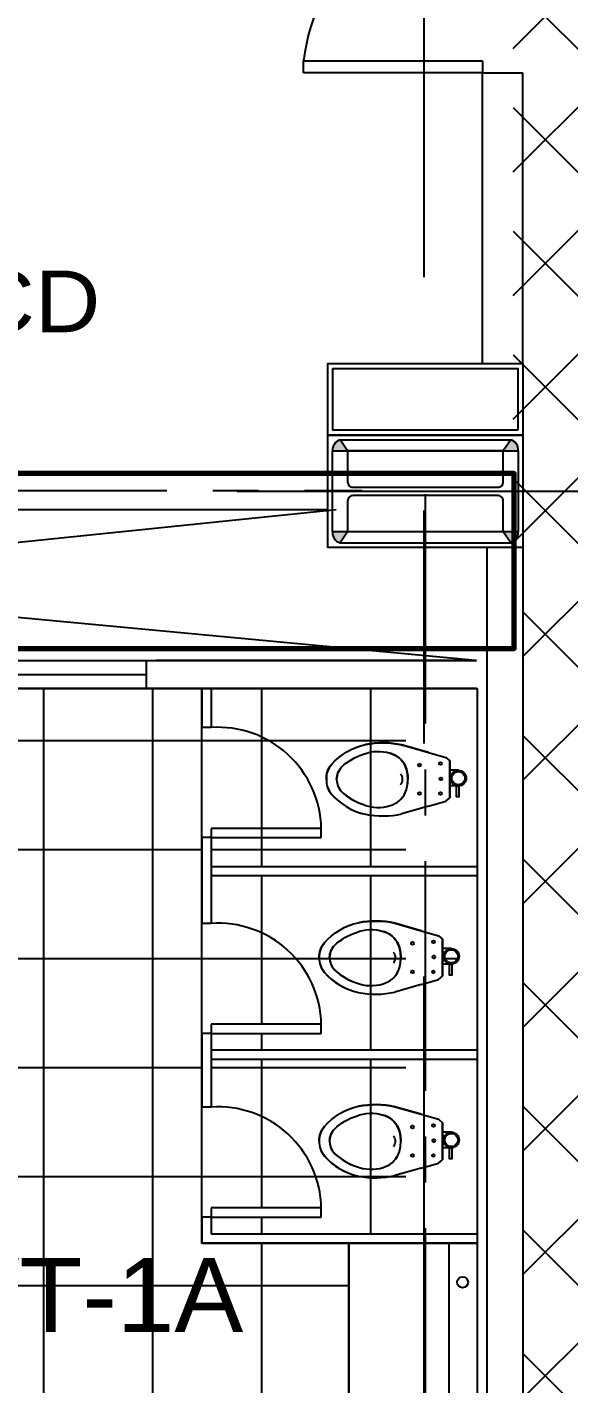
# Model space of a CAD drawing. Header units: millimetres. Extents: x 2148 to 2681, y 758 to 986.
# Drawn here: x 2311.117 to 2312.593, y 948.538 to 952.234 of the extents above; entities that cross this region are included whole.
import ezdxf

# ---------------------------------------------------------------- set-up
doc = ezdxf.new("R2010")
doc.units = ezdxf.units.MM
doc.linetypes.add('CENTER', pattern=[2, 1.25, -0.25, 0.25, -0.25])
doc.linetypes.add('CENTER2', pattern=[28.575, 19.05, -3.175, 3.175, -3.175])
for name, color, linetype in [('COLUMN', 7, 'Continuous'), ('D', 1, 'Continuous'), ('DR', 7, 'Continuous'), ('ELAYOUT', 4, 'Continuous'), ('hacht', 8, 'Continuous'), ('HATCH', 8, 'Continuous'), ('S-BEAM-IDEN', 2, 'Continuous'), ('S-COLS', 6, 'Continuous'), ('S_GRID LINES', 252, 'Continuous'), ('TEXT', 6, 'Continuous'), ('WELD', 251, 'Continuous'), ('WLINE', 7, 'Continuous')]:
    doc.layers.add(name, color=color, linetype=linetype)
doc.styles.add('MMTX$0$ESMX$0$X-OPTA1D', font='x-opta1d')
doc.styles.add('SWISS', font='swissl.ttf')
pattern_1 = [(0, (42253.31878, 2063.27436), (0, 0.296875), []), (90, (42253.31878, 2063.27436), (-0.296875, 2e-17), [])]

# ---------------------------------------------------------------- blocks, each defined once
blk = doc.blocks.new('BOWL')
at = {"layer": 'DR', "color": 7, "linetype": 'Continuous'}
for p, q in [((-75570.291, -368.114), (-75570.431, -368.0742)), ((-75570.431, -368.0742), (-75570.291, -368.114)), ((-75570.291, -368.114), (-75570.1989, -368.1406)), ((-75570.1989, -368.1406), (-75570.1777, -368.1584)), ((-75570.1777, -368.1584), (-75570.1777, -368.3555)), ((-75570.1777, -368.3555), (-75570.1777, -368.1584)), ((-75570.291, -368.4), (-75570.1989, -368.3733)), ((-75570.1989, -368.3733), (-75570.1777, -368.3555)), ((-75570.291, -368.4), (-75570.431, -368.4398)), ((-75570.291, -368.4), (-75570.431, -368.4398))]:
    blk.add_line(p, q, dxfattribs=at)
at = {"layer": 'DR', "color": 8, "linetype": 'Continuous'}
for p, q in [((-75570.1317, -368.2087), (-75570.1777, -368.2087)), ((-75570.1317, -368.2921), (-75570.1777, -368.2921))]:
    blk.add_line(p, q, dxfattribs=at)
at = {"layer": 'DR', "color": 7, "linetype": 'Continuous'}
for points in [[(-75570.8325, -368.257, -0.190094), (-75570.8051, -368.1786, -0.160718), (-75570.6245, -368.0715, -0.104398), (-75570.431, -368.0742, -0.104398)], [(-75570.8325, -368.257, 0.190094), (-75570.8051, -368.3353, 0.160718), (-75570.6245, -368.4425, 0.104398), (-75570.431, -368.4398, 0.104398)]]:
    blk.add_lwpolyline(points, format="xyb", dxfattribs=at)
at = {"layer": 'DR', "color": 8, "linetype": 'Continuous'}
for points in [[(-75570.778, -368.2562, -0.187036), (-75570.7515, -368.1921, -0.115027), (-75570.6356, -368.1231, -0.170967), (-75570.4935, -368.1177, -0.209642), (-75570.4132, -368.1854, -0.096036), (-75570.4, -368.257)], [(-75570.778, -368.2577, 0.187036), (-75570.7515, -368.3219, 0.115027), (-75570.6356, -368.3909, 0.170967), (-75570.4935, -368.3963, 0.209642), (-75570.4132, -368.3286, 0.096036), (-75570.4, -368.257)]]:
    blk.add_lwpolyline(points, format="xyb", dxfattribs=at)
at = {"layer": 'DR', "color": 7, "linetype": 'Continuous'}
blk.add_lwpolyline([(-75570.1413, -368.292), (-75570.1283, -368.292), (-75570.1283, -368.3496), (-75570.1413, -368.3496)], close=True, dxfattribs=at)
at = {"layer": 'DR', "color": 8, "linetype": 'Continuous'}
for centre, radius in [((-75570.3379, -368.1815), 0.00745), ((-75570.2259, -368.173), 0.00745), ((-75570.1317, -368.2504), 0.035), ((-75570.2242, -368.2537), 0.00745), ((-75570.3379, -368.3325), 0.00745), ((-75570.2269, -368.3325), 0.00745)]:
    blk.add_circle(centre, radius, dxfattribs=at)
at = {"layer": 'DR', "color": 7, "linetype": 'Continuous'}
blk.add_circle((-75570.1317, -368.2504), 0.0417, dxfattribs=at)
for centre, radius, start, end in [((-75570.5342, -368.5313), 0.4686, 77.27999, 101.1199), ((-75570.7195, -368.2526), 0.1131, 138.42485, 182.23872), ((-75570.7195, -368.2614), 0.1131, 177.76128, 221.57515), ((-75570.5525, -368.1153), 0.335, 221.32307, 257.58753), ((-75570.5342, -367.9827), 0.4686, 258.8801, 282.72001)]:
    blk.add_arc(centre, radius, start, end, dxfattribs=at)
at = {"layer": 'DR', "color": 8, "linetype": 'Continuous'}
for centre, radius, start, end in [((-75570.5305, -368.2431), 0.1307, 26.21246, 73.57309), ((-75570.6821, -368.2583), 0.096, 129.08706, 179.20396), ((-75570.4701, -368.257), 0.0422, 318.92901, 41.07099), ((-75570.5914, -368.255), 0.1913, 359.41762, 21.36016), ((-75570.6821, -368.2557), 0.096, 180.79604, 230.91294), ((-75570.5914, -368.2589), 0.1913, 338.63984, 0.58238), ((-75570.5455, -368.1078), 0.2971, 228.44605, 252.34043), ((-75570.5305, -368.2709), 0.1307, 286.42691, 333.78754), ((-75570.557, -368.1918), 0.2141, 248.44442, 287.25199)]:
    blk.add_arc(centre, radius, start, end, dxfattribs=at)
blk = doc.blocks.new('GF COLUMN')
at = {"layer": 'WELD'}
h = blk.add_hatch(color=256, dxfattribs=at)
h.paths.add_polyline_path([(43494, 55779, 0.357162), (43535.1, 55719), (43576.1, 55779)])
h.paths.add_polyline_path([(43494, 56221), (43576.1, 56221), (43535.1, 56281, 0.357162)])
h.paths.add_polyline_path([(44423.9, 56221), (44506, 56221, 0.357162), (44464.9, 56281)])
h.paths.add_polyline_path([(44423.9, 55779), (44464.9, 55719, 0.357162), (44506, 55779)])
at = {"layer": 'S-BEAM-IDEN', "elevation": 0}
for points in [[(43576.1, 56221), (43535.1, 56281), (44464.9, 56281), (44423.9, 56221)], [(43576.1, 55779), (43535.1, 55719), (44464.9, 55719), (44423.9, 55779)]]:
    blk.add_lwpolyline(points, close=True, dxfattribs=at)
at = {"layer": 'S-BEAM-IDEN'}
for centre, start, end in [((43551.2, 56225.9, 0), 106.33064, 184.94983), ((44448.8, 56225.9, 0), 355.05017, 73.66936), ((43551.2, 55774.1, 0), 175.05017, 253.66936), ((44448.8, 55774.1, 0), 286.33064, 4.94983)]:
    blk.add_arc(centre, 57.4, start, end, dxfattribs=at)
at = {"layer": 'S-COLS', "elevation": 0}
blk.add_lwpolyline([(44506, 56000), (44506, 55779), (44423.9, 55779), (44423.9, 55948.2, 0.414214), (44394.8, 55977.3), (43605.2, 55977.3, 0.414214), (43576.1, 55948.2), (43576.1, 55779), (43494, 55779), (43494, 56221), (43576.1, 56221), (43576.1, 56051.8, 0.414214), (43605.2, 56022.7), (44394.8, 56022.7, 0.414214), (44423.9, 56051.8), (44423.9, 56221), (44506, 56221), (44506, 56000)], format="xyb", dxfattribs=at)

msp = doc.modelspace()

# ---------------------------------------------------------------- hatches: boundary and pattern name
at = {"layer": 'hacht', "ltscale": 0.05}
h = msp.add_hatch(dxfattribs=at)
h.set_pattern_fill('NET', color=256, scale=2.375, style=0)
h.set_pattern_definition(pattern_1)
h.paths.add_polyline_path([(2312.1381473, 950.2784772), (2312.1485615, 950.2755184), (2312.1485615, 950.4326617), (2311.4411853, 950.4326617), (2311.0411853, 950.4326617), (2310.8907652, 950.4326617), (2310.8907652, 950.0269709), (2310.8654733, 950.0269709), (2310.8654733, 949.6519709), (2310.8714025, 949.6519709), (2310.8714025, 949.6269709), (2310.8964025, 949.6269709), (2310.8964025, 949.5227688), (2310.7264025, 949.5227688), (2310.7264025, 949.3934898), (2310.7014025, 949.3934898), (2310.7014025, 949.3932632, 0.42740056), (2310.4014025, 949.1182632), (2310.7014025, 949.1182632), (2310.7014025, 949.0932632), (2310.7264025, 949.0932632), (2310.7264025, 948.8929748), (2310.7014025, 948.8929748, 0.42740056), (2310.4014025, 948.6179748), (2310.7014025, 948.6179748), (2310.7014025, 948.5929748), (2310.7264025, 948.5929748), (2310.7264025, 948.5215723), (2310.3264025, 948.5215723), (2310.3264025, 947.6650508), (2310.8026428, 947.6650508, -0.413335285), (2311.227663, 948.1194311), (2311.252663, 948.1194311), (2311.252663, 947.6644311), (2311.9932707, 947.6644311), (2311.9932707, 948.9212242), (2311.9841243, 948.9212242), (2311.5932707, 948.9212242), (2311.5932707, 948.992007), (2311.6182707, 948.992007), (2311.6182707, 949.017007), (2311.9182707, 949.017007, 0.426384341), (2311.6192367, 949.292069, 0.000859573), (2311.6182707, 949.292007), (2311.5932707, 949.292007), (2311.5932707, 949.4922954), (2311.6182707, 949.4922954), (2311.6182707, 949.5172954), (2311.9182707, 949.5172954, 0.426384341), (2311.6192367, 949.7923574, 0.000859573), (2311.6182707, 949.7922954), (2311.5932707, 949.7922954), (2311.5932707, 950.0260031), (2311.6182707, 950.0260031), (2311.6182707, 949.946801), (2312.1485615, 949.946801), (2312.1485615, 950.0938831), (2312.1381473, 950.0909242, -0.104398042), (2312.0388416, 950.0895375, 0.104398042), (2312.1381473, 950.0909242), (2312.1485615, 950.0938831), (2312.1485615, 950.1514087, -0.009390409), (2312.1472834, 950.1479506, 0.009390409), (2312.1485615, 950.1514087), (2312.1485615, 950.2755184), (2312.1381473, 950.2784772, 0.104398042), (2312.0388416, 950.279864, 0.160717859), (2311.9461863, 950.2249078, 0.190093984), (2311.9321157, 950.1847007, -0.193537628), (2311.9466942, 950.2254881, -0.159567535), (2312.0388416, 950.279864, -0.104398042)])
h.paths.add_polyline_path([(2311.4194267, 948.9183036), (2310.9792749, 948.9183036), (2310.9792749, 948.7291903), (2311.4194267, 948.7291903)], flags=24)
h = msp.add_hatch(dxfattribs=at)
h.set_pattern_fill('NET', color=256, scale=2.375, style=0)
h.set_pattern_definition(pattern_1)
h.paths.add_polyline_path([(2312.0195762, 949.7942323, -0.104398042), (2312.1188819, 949.7928456), (2312.1485615, 949.7844131), (2312.1485615, 949.921801), (2311.6182707, 949.921801), (2311.6182707, 949.7922954, -0.42740056), (2311.9182707, 949.5172954), (2311.9182707, 949.4922954), (2311.6182707, 949.4922954), (2311.6182707, 949.446801), (2312.1485615, 949.446801), (2312.1485615, 949.613725), (2312.1188819, 949.6052925, -0.104398042), (2312.0195762, 949.6039058, 0.104398042), (2312.1188819, 949.6052925), (2312.1485615, 949.613725), (2312.1485615, 949.7844131), (2312.1188819, 949.7928456, 0.104398042), (2312.0195762, 949.7942323, 0.160717861), (2311.9269209, 949.7392761, 0.190093978), (2311.9128503, 949.699069, -0.193537628), (2311.9274288, 949.7398564, -0.159567535)])
h.paths.add_polyline_path([(2312.0195762, 949.7942323, -0.104398042), (2312.1188819, 949.7928456), (2312.1907126, 949.7724372), (2312.2379541, 949.7587651), (2312.2488531, 949.7496332), (2312.2488531, 949.7238503), (2312.2724186, 949.7238503, -0.414213562), (2312.2938238, 949.7024451, -0.390007038), (2312.2742006, 949.6811141), (2312.2742006, 949.6515402), (2312.2675097, 949.6515402), (2312.2675097, 949.6810398), (2312.2488531, 949.6810398), (2312.2488531, 949.6485049), (2312.2379541, 949.639373), (2312.1907126, 949.6257009), (2312.1188819, 949.6052925, -0.104398042), (2312.0195762, 949.6039058, 0.104398042), (2312.1188819, 949.6052925), (2312.1907126, 949.6257009), (2312.2379541, 949.639373), (2312.2488531, 949.6485049), (2312.2488531, 949.7496332), (2312.2379541, 949.7587651), (2312.1907126, 949.7724372), (2312.1188819, 949.7928456, 0.104398042), (2312.0195762, 949.7942323, 0.160717861), (2311.9269209, 949.7392761, 0.190093978), (2311.9128503, 949.699069, -0.193537628), (2311.9274288, 949.7398564, -0.159567535)])
h.paths.add_polyline_path([(2312.0868116, 949.7705271, -0.20964244), (2312.128018, 949.7358192, 0.183886562), (2312.0930884, 949.7683329, 0.024799835)], flags=16)
h.paths.add_polyline_path([(2312.128018, 949.6623189, 0.093471778), (2312.1347606, 949.6980712, -0.093471778)], flags=16)
h = msp.add_hatch(dxfattribs=at)
h.set_pattern_fill('NET', color=256, scale=2.375, style=0)
h.set_pattern_definition(pattern_1)
h.paths.add_polyline_path([(2311.6182707, 949.4215126), (2311.6182707, 949.3462659), (2312.1485615, 949.3462659), (2312.1485615, 949.4215126)])
h = msp.add_hatch(dxfattribs=at)
h.set_pattern_fill('NET', color=256, scale=2.375, style=0)
h.set_pattern_definition(pattern_1)
h.paths.add_polyline_path([(2312.1485615, 949.1134366), (2312.1188819, 949.1050041, -0.104398042), (2312.0195762, 949.1036174, 0.104398042), (2312.1188819, 949.1050041), (2312.1485615, 949.1134366), (2312.1485615, 949.2841247), (2312.1188819, 949.2925572, 0.104398042), (2312.0195762, 949.2939439, 0.160717861), (2311.9269209, 949.2389877, 0.190093978), (2311.9128503, 949.1987806, -0.193537628), (2311.9274288, 949.239568, -0.159567535), (2312.0195762, 949.2939439, -0.104398042), (2312.1188819, 949.2925572), (2312.1485615, 949.2841247), (2312.1485615, 949.3462659), (2311.6182707, 949.3462659), (2311.6182707, 949.292007, -0.42740056), (2311.9182707, 949.017007), (2311.9182707, 948.992007), (2311.6182707, 948.992007), (2311.6182707, 948.9465126), (2312.1485615, 948.9465126)])
h.paths.add_polyline_path([(2312.128018, 949.2355308, 0.183886562), (2312.0930884, 949.2680445, 0.024799835), (2312.0868116, 949.2702387, -0.20964244)], flags=16)
h.paths.add_polyline_path([(2312.128018, 949.1620305, 0.093471366), (2312.1347606, 949.1977827, -0.093471366)], flags=16)
h.paths.add_polyline_path([(2312.0138751, 949.1300631, -0.104638312), (2311.9590056, 949.1612419, -0.222229886), (2311.9408146, 949.1987806, 0.222229885), (2311.9590056, 949.1612419, 0.104638313), (2312.0138751, 949.1300631, 0.170967146), (2312.0868116, 949.1273226, 0.143736021), (2312.1185745, 949.1477813, -0.143736023), (2312.0868116, 949.1273226, -0.170967145)], flags=16)
at = {"layer": 'HATCH', "linetype": 'CENTER2', "ltscale": 0.5}
h = msp.add_hatch(dxfattribs=at)
h.set_pattern_fill('NET', color=256, scale=0.075, angle=135, style=0)
h.set_pattern_definition([(135, (1e-12, -76.2), (-0.168379802, -0.168379802), []), (225, (1e-12, -76.2), (0.168379802, -0.168379802), [])])
h.paths.add_polyline_path([(2315.1477523, 953.1223465), (2315.1477523, 952.6953146), (2314.2455935, 952.6953146), (2314.2455935, 953.1223465)], flags=16)
h.paths.add_polyline_path([(2314.2603108, 953.0721017), (2315.1474405, 953.0721017), (2315.1474405, 952.7490429), (2314.2603108, 952.7490429)], flags=8)
h.paths.add_polyline_path([(2313.8545718, 953.7486428), (2315.5834419, 953.7483324), (2315.5835041, 954.094493), (2313.854634, 954.0948034)], flags=24)
h.paths.add_polyline_path([(2313.730745, 953.1738207), (2315.7741317, 953.1734538), (2315.7742288, 953.7143298), (2313.7308421, 953.7146967)], flags=24)
h.paths.add_polyline_path([(2314.5384284, 960.5536498), (2316.4607035, 960.5536498), (2316.4607035, 960.9606075), (2313.8940538, 960.9606075), (2313.8470823, 960.9196058), (2313.8001107, 960.9606075), (2312.4407035, 960.9606075), (2312.4407035, 960.4722324), (2314.5384284, 960.4722324)])
h.paths.add_polyline_path([(2314.4884284, 960.4722324), (2314.4884284, 960.4036498), (2314.5384284, 960.4036498), (2314.5384284, 960.4722324)])
h.paths.add_polyline_path([(2314.4384284, 955.308995), (2314.4384284, 960.4722324), (2312.4407035, 960.4722324), (2312.4407035, 955.2203176), (2314.316875, 955.2203176)])
h.paths.add_polyline_path([(2314.4884284, 960.1036498), (2314.5384284, 960.1036498), (2314.5384284, 960.2536498), (2314.4884284, 960.2536498)])
h.paths.add_polyline_path([(2314.4884284, 959.8036498), (2314.5384284, 959.8036498), (2314.5384284, 959.9536498), (2314.4884284, 959.9536498)])
h.paths.add_polyline_path([(2314.4884284, 959.0536498), (2314.5384284, 959.0536498), (2314.5384284, 959.2036498), (2314.4884284, 959.2036498)])
h.paths.add_polyline_path([(2314.4884284, 958.7536498), (2314.5384284, 958.7536498), (2314.5384284, 958.9036498), (2314.4884284, 958.9036498)])
h.paths.add_polyline_path([(2314.4884284, 958.4536498), (2314.5384284, 958.4536498), (2314.5384284, 958.6036498), (2314.4884284, 958.6036498)])
h.paths.add_polyline_path([(2314.4884284, 957.7036498), (2314.5384284, 957.7036498), (2314.5384284, 957.8536498), (2314.4884284, 957.8536498)])
h.paths.add_polyline_path([(2314.4884284, 957.4036498), (2314.5384284, 957.4036498), (2314.5384284, 957.5536498), (2314.4884284, 957.5536498)])
h.paths.add_polyline_path([(2314.4884284, 957.1036498), (2314.5384284, 957.1036498), (2314.5384284, 957.2536498), (2314.4884284, 957.2536498)])
h.paths.add_polyline_path([(2313.7718194, 954.526588), (2315.5467785, 954.526588), (2315.5467785, 953.9161269), (2313.7718194, 953.9161269)])
h.paths.add_polyline_path([(2313.783605, 953.4192907), (2313.783605, 953.9409213), (2315.714522, 953.9409213), (2315.714522, 953.4192907)])
h.paths.add_polyline_path([(2312.4407035, 942.969311), (2315.9076619, 942.969311), (2315.907662, 942.9691568), (2316.3989709, 942.9691719), (2316.3989709, 955.2203176), (2312.4407035, 955.2203176), (2312.4407035, 950.7309359), (2312.443644, 950.7309359), (2312.443644, 950.816321), (2312.4672375, 950.816321), (2312.4672375, 946.7230675), (2312.4407035, 946.7230675)])

# ---------------------------------------------------------------- linework, layer by layer
at = {"color": 8, "ltscale": 0.05, "elevation": 0}
for points in [[(2311.5932707, 950.4326617), (2312.3429957, 950.4326617), (2312.3429957, 948.9212242), (2311.5932707, 948.9212242)], [(2311.9841243, 948.9212242), (2311.9932707, 948.9212242), (2311.9932707, 948.9212242), (2311.9841243, 948.9212242)], [(2311.9932707, 948.9212242), (2312.3429957, 948.9212242), (2312.3429957, 947.6644311), (2311.9932707, 947.6644311)]]:
    msp.add_lwpolyline(points, close=True, dxfattribs=at)
at = {"layer": 'COLUMN', "color": 4, "lineweight": -3, "ltscale": 0.05}
for p, q in [((2312.3575619, 951.3174415, 0), (2312.3575619, 952.1100232, 0)), ((2312.3575619, 952.1100232, 0), (2312.4672375, 952.1100232, 0)), ((2312.4672375, 951.3174415, 0), (2312.4672375, 952.1100232, 0))]:
    msp.add_line(p, q, dxfattribs=at)
at = {"layer": 'COLUMN', "color": 4, "lineweight": -3, "ltscale": 0.05, "elevation": 0}
msp.add_lwpolyline([(2311.9360556, 951.122301), (2312.4672375, 951.122301), (2312.4672375, 950.816321), (2311.9360556, 950.816321)], close=True, dxfattribs=at)
at = {"layer": 'COLUMN', "color": 2, "lineweight": -3, "ltscale": 0.05, "elevation": 0}
msp.add_lwpolyline([(2311.948525, 951.079801), (2312.454493, 951.079801), (2312.454493, 950.858821), (2311.948525, 950.858821)], close=True, dxfattribs=at)
at = {"layer": 'D', "ltscale": 0.5}
for p, q in [((2312.3387381, 950.5085953), (2307.9387381, 950.9199736)), ((2307.9407846, 950.5076617, 0), (2311.9587381, 950.9199736, 0))]:
    msp.add_line(p, q, dxfattribs=at)
at = {"layer": 'D', "color": 8, "lineweight": 70, "ltscale": 0.5, "elevation": 0}
msp.add_lwpolyline([(2302.9602819, 950.8172294), (2302.9602819, 950.5413805), (2312.443644, 950.5413805), (2312.443644, 951.0181307), (2307.9376842, 951.0181307)], dxfattribs=at)
at = {"layer": 'DR', "ltscale": 10}
for p, q in [((2311.8700619, 952.1100232, 0), (2311.8700619, 952.1425232, 0)), ((2311.8700619, 952.1425232, 0), (2312.3575619, 952.1425232, 0)), ((2312.3575619, 952.1425232, 0), (2312.3575619, 952.1100232, 0)), ((2312.3575619, 952.1100232, 0), (2311.8700619, 952.1100232, 0)), ((2312.3602553, 952.1100232), (2312.3575619, 952.1100232, 0)), ((2311.5932707, 950.4326617, 0), (2311.5932707, 950.3258714, 0)), ((2311.6182707, 950.4326617, 0), (2311.6182707, 950.3258714, 0)), ((2311.6182707, 950.3258714), (2311.5932707, 950.3258714)), ((2311.6182707, 950.0260031), (2311.5932707, 950.0260031)), ((2311.6182707, 950.0260031), (2311.5932707, 950.0260031)), ((2311.5932707, 950.0260031, 0), (2311.5932707, 949.7922954)), ((2311.9182707, 950.0510031), (2311.6182707, 950.0510031)), ((2311.6182707, 950.0510031), (2311.6182707, 950.0260031)), ((2311.6182707, 950.0260031), (2311.9182707, 950.0260031)), ((2311.6182707, 950.0260031, 0), (2311.6182707, 949.7922954)), ((2311.6182707, 950.0260031, 0), (2311.6182707, 949.7922954)), ((2311.6182707, 950.0260031, 0), (2311.6182707, 949.7922954)), ((2311.9182707, 950.0260031), (2311.9182707, 950.0510031)), ((2312.3407846, 949.946801), (2311.6182707, 949.946801)), ((2312.3407846, 949.946801), (2311.6182707, 949.946801)), ((2312.3407846, 949.921801), (2311.6182707, 949.921801)), ((2312.3407846, 949.921801), (2311.6182707, 949.921801)), ((2311.6182707, 949.7922954), (2311.5932707, 949.7922954)), ((2311.6182707, 949.7922954), (2311.5932707, 949.7922954)), ((2311.6182707, 949.7922954), (2311.5932707, 949.7922954)), ((2311.9182707, 949.5172954), (2311.6182707, 949.5172954)), ((2311.6182707, 949.5172954), (2311.6182707, 949.4922954)), ((2311.9182707, 949.4922954), (2311.9182707, 949.5172954)), ((2311.5932707, 949.4922954), (2311.5932707, 949.292007)), ((2311.6182707, 949.4922954), (2311.5932707, 949.4922954)), ((2311.6182707, 949.4922954), (2311.6182707, 949.292007)), ((2311.6182707, 949.4922954), (2311.6182707, 949.292007)), ((2311.6182707, 949.4922954), (2311.6182707, 949.292007)), ((2311.6182707, 949.4922954), (2311.6182707, 949.446801)), ((2311.6182707, 949.4922954), (2311.9182707, 949.4922954)), ((2312.3407846, 949.446801), (2311.6182707, 949.446801)), ((2312.3407846, 949.4465126), (2311.6182707, 949.4465126)), ((2312.3407846, 949.4465126), (2311.6182707, 949.4465126)), ((2312.3407846, 949.421801), (2311.6182707, 949.421801)), ((2312.3407846, 949.4215126), (2311.6182707, 949.4215126)), ((2312.3407846, 949.4215126), (2311.6182707, 949.4215126)), ((2311.6182707, 949.292007), (2311.5932707, 949.292007)), ((2311.6182707, 949.292007), (2311.5932707, 949.292007)), ((2311.6182707, 949.292007), (2311.5932707, 949.292007)), ((2311.5932707, 948.992007), (2311.5932707, 948.9212242)), ((2311.6182707, 948.992007), (2311.5932707, 948.992007)), ((2311.9182707, 949.017007), (2311.6182707, 949.017007)), ((2311.6182707, 949.017007), (2311.6182707, 948.992007)), ((2311.6182707, 948.992007), (2311.6182707, 948.9465126)), ((2311.6182707, 948.992007), (2311.9182707, 948.992007)), ((2311.9182707, 948.992007), (2311.9182707, 949.017007)), ((2311.5932707, 948.9212242, 0), (2312.3429957, 948.9212242, 0)), ((2311.6182707, 948.9465126), (2312.3429957, 948.9465126, 0)), ((2311.9932707, 948.9212242, 0), (2311.9932707, 947.6644311, 0)), ((2312.266264, 948.9200522, 0), (2312.266264, 947.6644985, 0))]:
    msp.add_line(p, q, dxfattribs=at)
msp.add_circle((2312.3033286, 948.8146204, 0), 0.0149051, dxfattribs=at)
at = {"layer": 'ELAYOUT', "linetype": 'ByBlock', "ltscale": 0.5}
for p, q in [((2307.9376842, 951.017552), (2311.958657, 951.017552)), ((2307.9387381, 951.017415, 0), (2312.3387381, 951.017415)), ((2307.9376842, 950.9199736), (2311.9360556, 950.9199736, 0)), ((2312.369284, 950.816321, 0), (2312.369284, 947.6644311, 0)), ((2312.4672375, 950.816321), (2312.4672375, 946.7230675, 0))]:
    msp.add_line(p, q, dxfattribs=at)
at = {"layer": 'ELAYOUT', "ltscale": 10}
for p, q in [((2311.4411853, 950.5085953), (2312.3407846, 950.5085953)), ((2311.4411853, 950.5085953, 0), (2312.3407846, 950.5085953, 0)), ((2311.4411853, 950.5076617, 0), (2311.4411853, 950.4326617, 0)), ((2312.3407846, 950.5085953, 0), (2311.4686834, 950.5085953)), ((2312.3407846, 950.5085953, 0), (2311.4707299, 950.5085953, 0)), ((2312.3407846, 950.4326617, 0), (2311.4411853, 950.4326617, 0)), ((2312.3407846, 950.4326617, 0), (2311.4411853, 950.4326617, 0)), ((2312.3407846, 950.4326617, 0), (2311.4411853, 950.4326617, 0)), ((2312.3407846, 950.4326617, 0), (2311.4411853, 950.4326617, 0)), ((2312.3407846, 950.4326617, 0), (2311.4411853, 950.4326617, 0)), ((2312.3407846, 950.4326617, 0), (2311.4411853, 950.4326617, 0))]:
    msp.add_line(p, q, dxfattribs=at)
at = {"layer": 'hacht', "ltscale": 0.05}
msp.add_arc((2311.6367983, 949.0110826), 0.2815347, 1.2057719, 93.773334, dxfattribs=at)
at = {"layer": 'HATCH', "color": 8, "linetype": 'CENTER', "ltscale": 0.5}
for p, q in [((2307.8725904, 950.9714911), (2312.0296106, 950.9714911)), ((2312.2011005, 950.9614911), (2312.2011005, 946.9793118))]:
    msp.add_line(p, q, dxfattribs=at)
at = {"layer": 'HATCH', "linetype": 'ByBlock', "ltscale": 0.5}
for p, q in [((2311.0411853, 950.5085953, 0), (2311.4411853, 950.5085953, 0)), ((2311.0411853, 950.4701617, 0), (2311.4411853, 950.4701617, 0)), ((2311.4411853, 950.4326617, 0), (2311.0411853, 950.4326617, 0))]:
    msp.add_line(p, q, dxfattribs=at)
for centre, radius, start, end in [((2312.3833286, 952.0812553, 0), 0.5169104, 92.8572317, 173.1929003), ((2311.6367983, 950.0450787), 0.2815347, 1.2057719, 93.773334), ((2311.6367983, 949.511371), 0.2815347, 1.2057719, 93.773334)]:
    msp.add_arc(centre, radius, start, end, dxfattribs=at)
at = {"layer": 'S-COLS', "elevation": 0}
for points in [[(2312.4672375, 951.122301), (2311.9360556, 951.122301), (2311.9360556, 951.3174415), (2312.4672375, 951.3174415)], [(2312.4536197, 951.1359188), (2311.9496734, 951.1359188), (2311.9496734, 951.3038237), (2312.4536197, 951.3038237)]]:
    msp.add_lwpolyline(points, close=True, dxfattribs=at)
at = {"layer": 'S_GRID LINES', "linetype": 'CENTER2', "ltscale": 0.2}
for p, q in [((2312.1989709, 922.9776771, 0), (2312.1989709, 977.7411715, 0)), ((2355.5030932, 950.969311, 0), (2290.9518229, 950.969311))]:
    msp.add_line(p, q, dxfattribs=at)
at = {"layer": 'WLINE', "color": 4, "ltscale": 0.05}
for p, q in [((2311.0411853, 950.4326617), (2311.4411853, 950.4326617, 0)), ((2311.4411853, 950.4326617, 0), (2311.5932707, 950.4326617, 0)), ((2311.5932707, 950.4326617, 0), (2311.6182707, 950.4326617, 0))]:
    msp.add_line(p, q, dxfattribs=at)

# ---------------------------------------------------------------- block references
at = {"xscale": 0.0004999999946448952, "yscale": 0.0004999999946448952, "zscale": 0.0004999999946448952}
msp.add_blockref('GF COLUMN', (2290.202112, 922.969311, 0), dxfattribs=at)
at = {"layer": 'DR', "color": 7, "linetype": 'Continuous', "xscale": 0.5130811014387291, "yscale": 0.5130811014387291, "zscale": 0.5130811014387291}
for p in [(41085.8981133, 1139.1304002, 0), (41085.878848, 1138.6447685, 0), (41085.878848, 1138.1444801, 0)]:
    msp.add_blockref('BOWL', p, dxfattribs=at)

# ---------------------------------------------------------------- texts
at = {"color": 2, "style": 'MMTX$0$ESMX$0$X-OPTA1D', "text_generation_flag": 6, "width": 1.1}
msp.add_text('LCD', height=0.168, rotation=180, dxfattribs=at).set_placement((2310.8219553, 951.4030408, 0))
at = {"layer": 'TEXT', "style": 'SWISS', "text_generation_flag": 6}
msp.add_text('WT-1A', height=0.20172088, rotation=180, dxfattribs=at).set_placement((2310.8292536, 948.6786727, 0))

doc.saveas('drawing.dxf')
